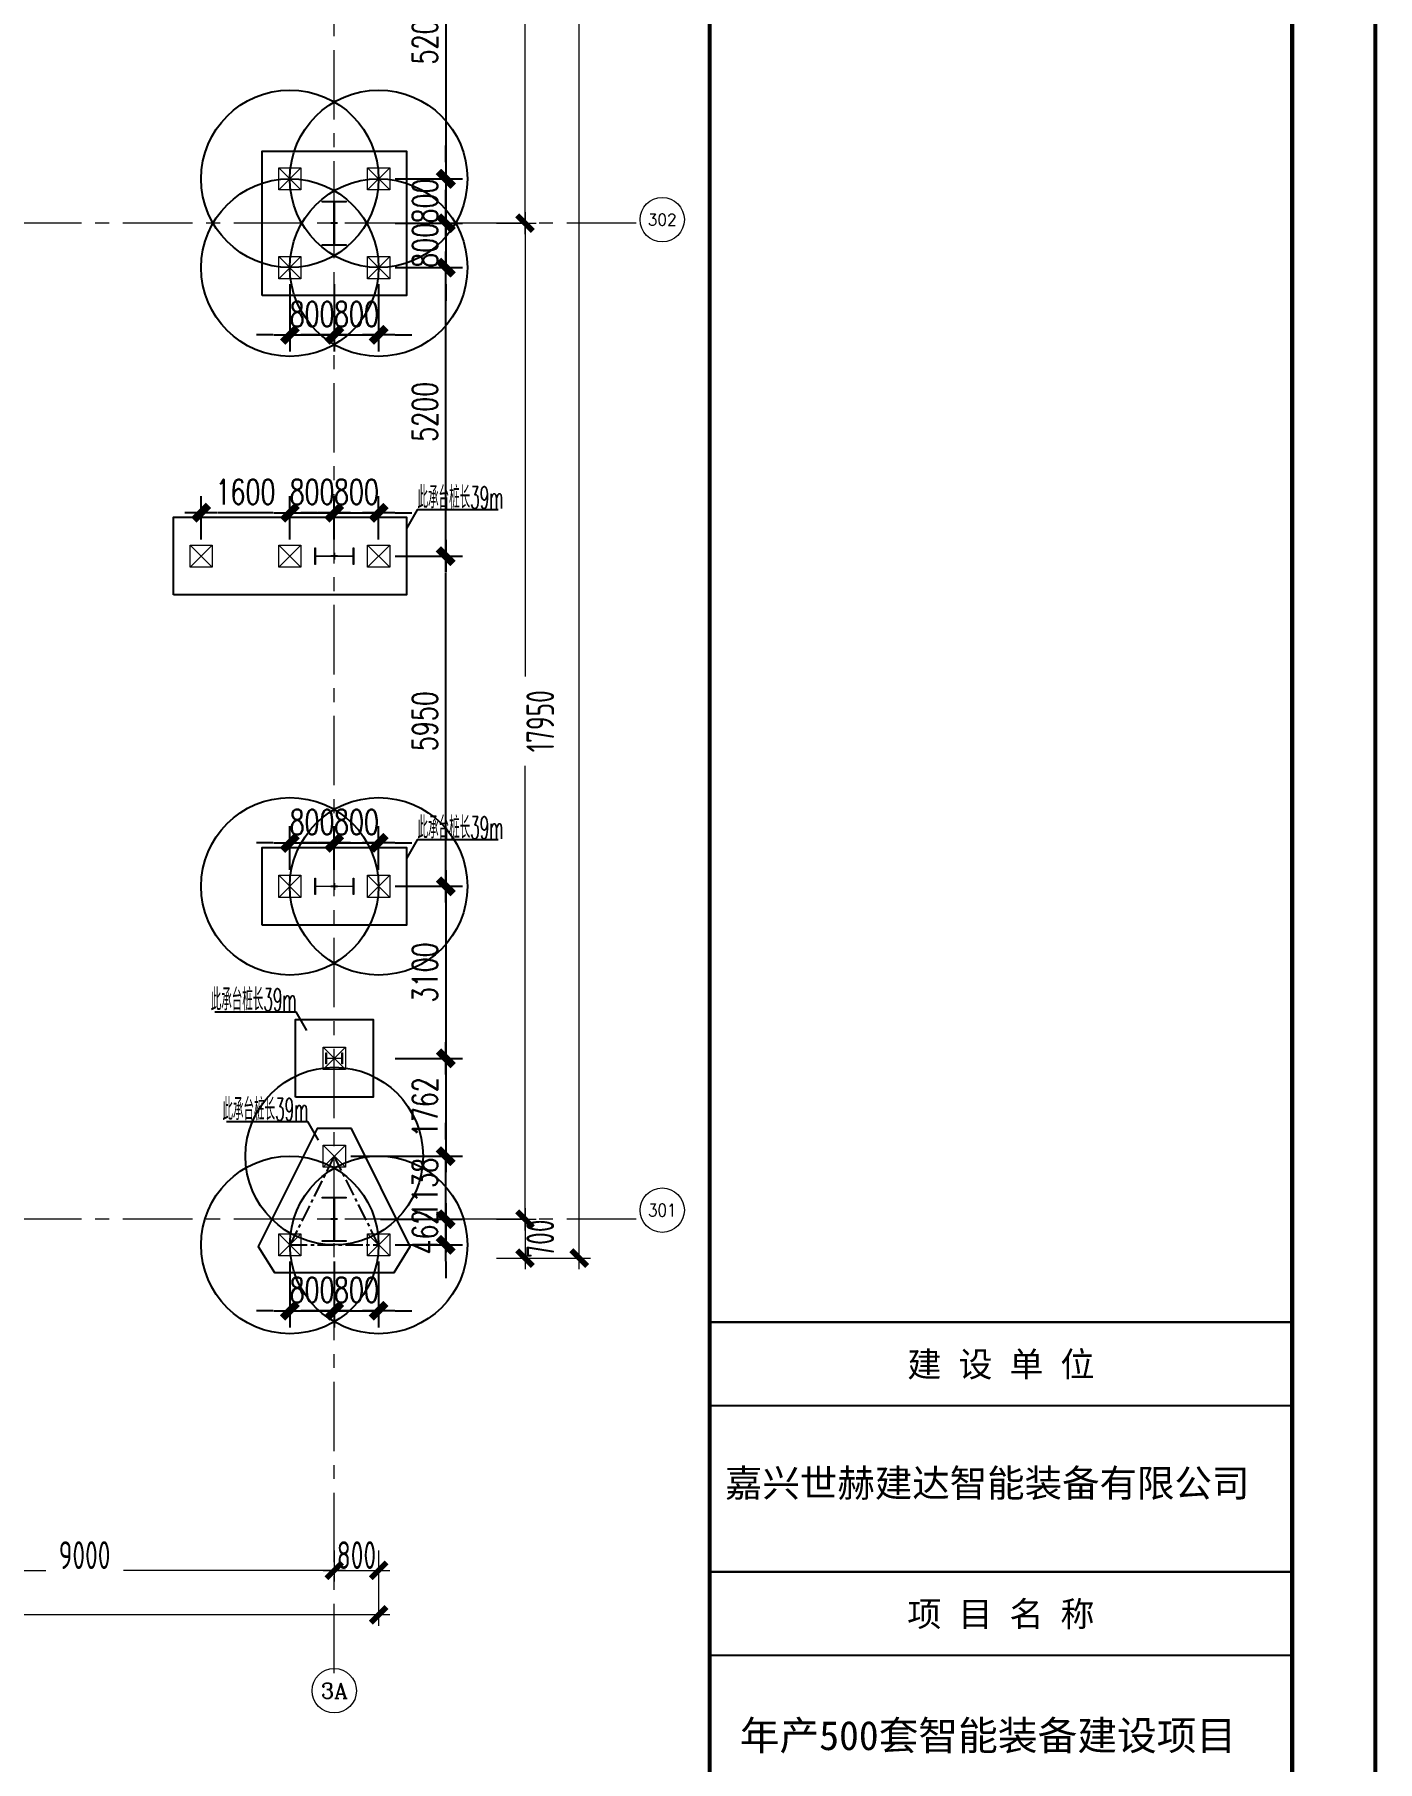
# Model space of a CAD drawing. Extents: x -1201378 to 2367219, y -619313 to 244905.
# Drawn here: x -689161 to -664954, y -265019 to -233898 of the extents above; entities that cross this region are included whole.
import ezdxf
from ezdxf.enums import TextEntityAlignment as Align

# ---------------------------------------------------------------- set-up
doc = ezdxf.new("R2010")
doc.units = 0
doc.header["$LTSCALE"] = 1000
doc.linetypes.add('CENTER', pattern=[2, 1.25, -0.25, 0.25, -0.25])
doc.layers.get('0').update_dxf_attribs({"linetype": 'CONTINUOUS'})
doc.layers.get('Defpoints').update_dxf_attribs({"linetype": 'CONTINUOUS'})
for name, color, linetype in [('0-cxFrame', 155, 'CONTINUOUS'), ('A-WINDOW', 140, 'CONTINUOUS'), ('S-BG', 131, 'CONTINUOUS'), ('S-DIMZ', 115, 'CONTINUOUS'), ('S-DOTE1', 140, 'CENTER'), ('S-HATCH1-W', 252, 'CONTINUOUS')]:
    doc.layers.add(name, color=color, linetype=linetype)
for name, color, linetype, lineweight in [('0-cxText', 131, 'CONTINUOUS', 25), ('S-axis', 111, 'CONTINUOUS', 0), ('S-col', 2, 'CONTINUOUS', 0), ('S-dote', 5, 'CENTER', 0), ('S-zhuang', 1, 'CONTINUOUS', 0)]:
    doc.layers.add(name, color=color, linetype=linetype, lineweight=lineweight)
doc.styles.add('_TCH_AXIS', font='COMPLEX', dxfattribs={"bigfont": 'GBCBIG'})
doc.styles.add('cx_biaoti', font='')
doc.styles.add('cx_tuming', font='simhei.ttf')
doc.styles.add('cx_tuqian1', font='')
doc.styles.add('SS1', font='tj-romans1.shx', dxfattribs={"width": 0.7, "bigfont": 'tj-hztxt1.shx'})
doc.styles.add('TSSD_Dimension', font='tssdeng.shx', dxfattribs={"width": 0.7, "bigfont": 'hztxt.shx'})
doc.styles.add('黑体', font='simhei.ttf', dxfattribs={"width": 0.8})
doc.styles.get('cx_biaoti').set_extended_font_data('SimSun')
doc.styles.get('cx_tuqian1').set_extended_font_data('SimSun')
doc.dimstyles.new('S-150-ARCHI', dxfattribs={"dimscale": 150, "dimtxt": 3, "dimasz": 2, "dimexe": 2, "dimexo": 2, "dimgap": 1, "dimtad": 1, "dimdec": 0, "dimzin": 0, "dimdsep": 46, "dimtxsty": 'SS1', "dimblk1": 'TT', "dimblk2": 'TT', "dimsah": 1, "dimcen": 1, "dimclrd": 256, "dimclre": 256, "dimclrt": 256, "dimadec": 0, "dimazin": 0, "dimtfac": 1, "dimtdec": 0, "dimtix": 1, "dimtmove": 2, "dimatfit": 0, "dimldrblk": 'TT', "dimfxl": 2, "dimtolj": 1, "dimtzin": 0, "dimarcsym": 0})
doc.dimstyles.new('TSSD_200_200', dxfattribs={"dimtxt": 500, "dimasz": 200, "dimexe": 200, "dimexo": 500, "dimgap": 200, "dimtad": 1, "dimdec": 0, "dimzin": 0, "dimdsep": 46, "dimtxsty": 'TSSD_Dimension', "dimblk": 'ARCHTICK', "dimcen": 0, "dimdle": 200, "dimclrt": 7, "dimadec": 0, "dimazin": 0, "dimtfac": 1, "dimtdec": 0, "dimtix": 1, "dimtmove": 2, "dimatfit": 3, "dimfxl": 1, "dimtolj": 1, "dimtzin": 0, "dimarcsym": 0})

# ---------------------------------------------------------------- blocks, each defined once
blk = doc.blocks.new('w42343243')
at = {"layer": 'S-col'}
blk.add_lwpolyline([(-165069, 621020), (-164639, 621020), (-164639, 621002), (-164848, 621002), (-164848, 620238), (-164639, 620238), (-164639, 620220), (-165069, 620220), (-165069, 620238), (-164860, 620238), (-164860, 621002), (-165069, 621002)], close=True, dxfattribs=at)
blk = doc.blocks.new('42343')
at = {"layer": 'A-WINDOW'}
for p in [(36000, -53750), (36000, -71700)]:
    blk.add_blockref('w42343243', p, dxfattribs=at)
blk = doc.blocks.new('_ArchTick')
at = {"color": 0, "linetype": 'ByBlock', "const_width": 0.5}
blk.add_lwpolyline([(-0.71, -0.71), (0.71, 0.71)], dxfattribs=at)
blk = doc.blocks.new('*D507')
at = {"layer": 'Defpoints', "color": 0, "transparency": 16777216}
for p in [(-92758, -360718), (-83758, -360718), (-83758, -361576)]:
    blk.add_point(p, dxfattribs=at)
at = {"layer": 'S-axis', "color": 0, "lineweight": -2, "transparency": 16777216}
for p, q in [((-92758, -361218), (-92758, -361776)), ((-83758, -361218), (-83758, -361776)), ((-92958, -361576), (-88957, -361576)), ((-83558, -361576), (-87560, -361576))]:
    blk.add_line(p, q, dxfattribs=at)
at = {"layer": 'S-axis', "color": 0, "lineweight": -2, "transparency": 16777216, "xscale": 200, "yscale": 200, "zscale": 200, "rotation": 180}
blk.add_blockref('_ArchTick', (-92758, -361576), dxfattribs=at)
at = {"layer": 'S-axis', "color": 0, "lineweight": -2, "transparency": 16777216, "xscale": 200, "yscale": 200, "zscale": 200}
blk.add_blockref('_ArchTick', (-83758, -361576), dxfattribs=at)
at = {"layer": 'S-axis', "color": 7, "transparency": 16777216, "insert": (-88258, -361301), "char_height": 500, "attachment_point": 5, "style": 'TSSD_Dimension'}
blk.add_mtext('\\A1;9000', dxfattribs=at)
blk = doc.blocks.new('*D508')
at = {"layer": 'Defpoints', "color": 0, "transparency": 16777216}
for p in [(-83758, -360718), (-82958, -360718), (-82958, -361576)]:
    blk.add_point(p, dxfattribs=at)
at = {"layer": 'S-axis', "color": 0, "lineweight": -2, "transparency": 16777216}
for p, q in [((-83758, -361218), (-83758, -361776)), ((-82958, -361218), (-82958, -361776)), ((-83958, -361576), (-82758, -361576))]:
    blk.add_line(p, q, dxfattribs=at)
at = {"layer": 'S-axis', "color": 0, "lineweight": -2, "transparency": 16777216, "xscale": 200, "yscale": 200, "zscale": 200, "rotation": 180}
blk.add_blockref('_ArchTick', (-83758, -361576), dxfattribs=at)
at = {"layer": 'S-axis', "color": 0, "lineweight": -2, "transparency": 16777216, "xscale": 200, "yscale": 200, "zscale": 200}
blk.add_blockref('_ArchTick', (-82958, -361576), dxfattribs=at)
at = {"layer": 'S-axis', "color": 7, "transparency": 16777216, "insert": (-83358, -361301), "char_height": 500, "attachment_point": 5, "style": 'TSSD_Dimension'}
blk.add_mtext('\\A1;800', dxfattribs=at)
blk = doc.blocks.new('*D512')
at = {"layer": 'Defpoints', "color": 0, "transparency": 16777216}
for p in [(-81336, -319348), (-81336, -337298), (-80320, -337298)]:
    blk.add_point(p, dxfattribs=at)
at = {"layer": 'S-axis', "color": 0, "lineweight": -2, "transparency": 16777216}
for p, q in [((-80320, -319148), (-80320, -327517)), ((-80836, -319348), (-80120, -319348)), ((-80320, -337498), (-80320, -329129)), ((-80836, -337298), (-80120, -337298))]:
    blk.add_line(p, q, dxfattribs=at)
at = {"layer": 'S-axis', "color": 0, "lineweight": -2, "transparency": 16777216, "xscale": 200, "yscale": 200, "zscale": 200}
for p, rotation in [((-80320, -319348), 90), ((-80320, -337298), 270)]:
    blk.add_blockref('_ArchTick', p, dxfattribs=dict(at, rotation=rotation))
at = {"layer": 'S-axis', "color": 7, "transparency": 16777216, "insert": (-80045, -328323), "char_height": 500, "attachment_point": 5, "rotation": 90, "style": 'TSSD_Dimension'}
blk.add_mtext('\\A1;17950', dxfattribs=at)
blk = doc.blocks.new('*D513')
at = {"layer": 'Defpoints', "color": 0, "transparency": 16777216}
for p in [(-81336, -337298), (-81336, -355248), (-80320, -355248)]:
    blk.add_point(p, dxfattribs=at)
at = {"layer": 'S-axis', "color": 0, "lineweight": -2, "transparency": 16777216}
for p, q in [((-80836, -337298), (-80120, -337298)), ((-80320, -337098), (-80320, -345467)), ((-80320, -355448), (-80320, -347079)), ((-80836, -355248), (-80120, -355248))]:
    blk.add_line(p, q, dxfattribs=at)
at = {"layer": 'S-axis', "color": 0, "lineweight": -2, "transparency": 16777216, "xscale": 200, "yscale": 200, "zscale": 200}
for p, rotation in [((-80320, -337298), 90), ((-80320, -355248), 270)]:
    blk.add_blockref('_ArchTick', p, dxfattribs=dict(at, rotation=rotation))
at = {"layer": 'S-axis', "color": 7, "transparency": 16777216, "insert": (-80045, -346273), "char_height": 500, "attachment_point": 5, "rotation": 90, "style": 'TSSD_Dimension'}
blk.add_mtext('\\A1;17950', dxfattribs=at)
blk = doc.blocks.new('*D514')
at = {"layer": 'Defpoints', "color": 0, "transparency": 16777216}
for p in [(-81336, -355248), (-81336, -355948), (-80320, -355948)]:
    blk.add_point(p, dxfattribs=at)
at = {"layer": 'S-axis', "color": 0, "lineweight": -2, "transparency": 16777216}
for p, q in [((-80320, -355048), (-80320, -356148)), ((-80836, -355248), (-80120, -355248)), ((-80836, -355948), (-80120, -355948))]:
    blk.add_line(p, q, dxfattribs=at)
at = {"layer": 'S-axis', "color": 0, "lineweight": -2, "transparency": 16777216, "xscale": 200, "yscale": 200, "zscale": 200}
for p, rotation in [((-80320, -355248), 90), ((-80320, -355948), 270)]:
    blk.add_blockref('_ArchTick', p, dxfattribs=dict(at, rotation=rotation))
at = {"layer": 'S-axis', "color": 7, "transparency": 16777216, "insert": (-80045, -355598), "char_height": 500, "attachment_point": 5, "rotation": 90, "style": 'TSSD_Dimension'}
blk.add_mtext('\\A1;700', dxfattribs=at)
blk = doc.blocks.new('*D457')
at = {"layer": 'Defpoints', "color": 0, "transparency": 16777216}
for p in [(-81236, -282748), (-81236, -355948), (-79341, -355948)]:
    blk.add_point(p, dxfattribs=at)
at = {"layer": 'S-axis', "color": 0, "lineweight": -2, "transparency": 16777216}
for p, q in [((-79341, -282548), (-79341, -318516)), ((-80736, -282748), (-79141, -282748)), ((-79341, -356148), (-79341, -320181)), ((-80736, -355948), (-79141, -355948))]:
    blk.add_line(p, q, dxfattribs=at)
at = {"layer": 'S-axis', "color": 0, "lineweight": -2, "transparency": 16777216, "xscale": 200, "yscale": 200, "zscale": 200}
for p, rotation in [((-79341, -282748), 90), ((-79341, -355948), 270)]:
    blk.add_blockref('_ArchTick', p, dxfattribs=dict(at, rotation=rotation))
at = {"layer": 'S-axis', "color": 7, "transparency": 16777216, "insert": (-79066, -319348), "char_height": 500, "attachment_point": 5, "rotation": 90, "style": 'TSSD_Dimension'}
blk.add_mtext('\\A1;73200', dxfattribs=at)
blk = doc.blocks.new('*D458')
at = {"layer": 'Defpoints', "color": 0, "transparency": 16777216}
for p in [(-268658, -360818), (-82958, -360818), (-82958, -362376)]:
    blk.add_point(p, dxfattribs=at)
at = {"layer": 'S-axis', "color": 0, "lineweight": -2, "transparency": 16777216}
for p, q in [((-268658, -361318), (-268658, -362576)), ((-82958, -361318), (-82958, -362576)), ((-268858, -362376), (-176749, -362376)), ((-82758, -362376), (-174868, -362376))]:
    blk.add_line(p, q, dxfattribs=at)
at = {"layer": 'S-axis', "color": 0, "lineweight": -2, "transparency": 16777216, "xscale": 200, "yscale": 200, "zscale": 200, "rotation": 180}
blk.add_blockref('_ArchTick', (-268658, -362376), dxfattribs=at)
at = {"layer": 'S-axis', "color": 0, "lineweight": -2, "transparency": 16777216, "xscale": 200, "yscale": 200, "zscale": 200}
blk.add_blockref('_ArchTick', (-82958, -362376), dxfattribs=at)
at = {"layer": 'S-axis', "color": 7, "transparency": 16777216, "insert": (-175808, -362101), "char_height": 500, "attachment_point": 5, "style": 'TSSD_Dimension'}
blk.add_mtext('\\A1;185700', dxfattribs=at)
blk = doc.blocks.new('zjcx_lan_xiangmu(Dragon)')
for p, q in [((-7000, 9000), (0, 9000)), ((-7000, 6000), (0, 6000)), ((-7000, 3000), (0, 3000)), ((-5000, 1000), (-5000, 0))]:
    blk.add_line(p, q)
at = {"const_width": 30}
for points in [[(-7000, 10000), (0, 10000)], [(-7000, 7000), (0, 7000)], [(-7000, 7000), (0, 7000)], [(-7000, 4000), (0, 4000)], [(-7000, 4000), (0, 4000)], [(-7000, 1000), (0, 1000)], [(-7000, 0), (0, 0)]]:
    blk.add_lwpolyline(points, dxfattribs=at)
blk.add_lwpolyline([(-7000, 10000), (0, 10000), (0, 0), (-7000, 0)], close=True)
at = {"style": 'cx_biaoti'}
for s, p in [('建 设 单 位', (-3500, 9500)), ('项 目 名 称', (-3500, 6500)), ('子 项 名 称', (-3500, 3500)), ('工程编号', (-6013, 500))]:
    blk.add_text(s, height=300, dxfattribs=at).set_placement(p, align=Align.MIDDLE)
blk = doc.blocks.new('T-项目(Dragon)')
blk.add_blockref('zjcx_lan_xiangmu(Dragon)', (0, 0))
at = {"color": 3, "style": 'cx_tuming'}
for s, height, p in [('嘉兴世赫建达智能装备有限公司', 330, (-6816, 7901)), ('年产500套智能装备建设项目 ', 350, (-6638, 4859))]:
    blk.add_text(s, height=height, dxfattribs=at).set_placement(p)
blk = doc.blocks.new('zjcx_T0(Dragon)')
at = {"layer": '0-cxFrame', "const_width": 50}
blk.add_lwpolyline([(0, 82100), (-7000, 82100), (-7000, 0), (0, 0)], close=True, dxfattribs=at)
at = {"layer": '0-cxFrame'}
blk.add_blockref('T-项目(Dragon)', (0, 15000), dxfattribs=at)
blk = doc.blocks.new('TK22.A0 L(Dragon)')
at = {"layer": '0-cxFrame', "color": 7, "const_width": 0.5}
blk.add_lwpolyline([(0, 0), (-1486, 0), (-1486, 841), (0, 841)], close=True, dxfattribs=at)
at = {"layer": '0-cxFrame', "const_width": 0.5}
for points in [[(-80, 10), (-1466, 10), (-1466, 831), (-80, 831)], [(-10, 10), (-80, 10), (-80, 831), (-10, 831)]]:
    blk.add_lwpolyline(points, close=True, dxfattribs=at)
at = {"layer": '0-cxFrame', "xscale": 0.009999999999999998, "yscale": 0.009999999999999998, "zscale": 0.009999999999999998}
blk.add_blockref('zjcx_T0(Dragon)', (-10, 10), dxfattribs=at)
at = {"style": '黑体', "flags": 4}
blk.add_attdef('图幅', text='', height=3.3, dxfattribs=at).set_placement((-40, 3), align=Align.RIGHT)
at = {"layer": '0-cxText', "flags": 4}
for tag, height, style, p in [('建设单位', 3.5, 'cx_tuming', (-45, 240)), ('项目名称', 3.5, 'cx_tuming', (-45, 210)), ('子项名称', 3.5, 'cx_tuming', (-45, 180)), ('工程编号', 3.3, 'cx_tuqian1', (-35, 165)), ('图名1', 3.5, 'cx_tuming', (-45, 87)), ('图名2', 3.5, 'cx_tuming', (-45, 79)), ('图名3', 3.5, 'cx_tuming', (-45, 71)), ('出图日期', 3.3, 'cx_tuqian1', (-39, 60)), ('专业', 3.3, 'cx_tuqian1', (-55, 52)), ('图号', 3.3, 'cx_tuqian1', (-55, 44)), ('版次', 3.3, 'cx_tuqian1', (-20, 44))]:
    blk.add_attdef(tag, text='', height=height, dxfattribs=dict(at, style=style)).set_placement(p, align=Align.MIDDLE)
at = {"layer": 'Defpoints', "color": 6, "flags": 4}
for tag, height, style, p in [('tufu', 3.3, '黑体', (-12, 12)), ('dwfname', 4, 'cx_tuqian1', (-80, 3))]:
    blk.add_attdef(tag, text='', height=height, dxfattribs=dict(at, style=style)).set_placement(p, align=Align.RIGHT)
blk = doc.blocks.new('nt66')
at = {"layer": 'S-col'}
blk.add_lwpolyline([(-195790, 766820), (-195490, 766820), (-195490, 766808), (-195636, 766808), (-195636, 766132), (-195490, 766132), (-195490, 766120), (-195790, 766120), (-195790, 766132), (-195644, 766132), (-195644, 766808), (-195790, 766808)], close=True, dxfattribs=at)
blk = doc.blocks.new('S-ZHUANG-400')
at = {"layer": 'S-zhuang'}
for p, q in [((200, -200), (-200, 200)), ((-200, -200), (200, 200))]:
    blk.add_line(p, q, dxfattribs=at)
blk.add_lwpolyline([(-200, 200), (200, 200), (200, -200), (-200, -200)], close=True, dxfattribs=at)
blk = doc.blocks.new('CT4')
at = {"layer": 'Defpoints'}
for centre in [(-100831, -168442), (-99231, -168442), (-100831, -170042), (-99231, -170042)]:
    blk.add_circle(centre, 1600, dxfattribs=at)
at = {"layer": 'S-DOTE1', "ltscale": 0.25}
for p, q in [((-99971, -169242), (-100091, -169242)), ((-100031, -169182), (-100031, -169302))]:
    blk.add_line(p, q, dxfattribs=at)
at = {"layer": 'S-HATCH1-W'}
blk.add_lwpolyline([(-101331, -170542), (-101331, -167942), (-98731, -167942), (-98731, -170542)], close=True, dxfattribs=at)
at = {"layer": 'S-zhuang', "rotation": 90.00000000000001}
for p in [(-100831, -168442), (-99231, -168442), (-100831, -170042), (-99231, -170042)]:
    blk.add_blockref('S-ZHUANG-400', p, dxfattribs=at)
blk = doc.blocks.new('CT3')
at = {"layer": 'Defpoints'}
for centre in [(-101758, -256416), (-102558, -258016), (-100958, -258016)]:
    blk.add_circle(centre, 1600, dxfattribs=at)
at = {"layer": 'S-DOTE1', "ltscale": 0.25}
for p, q in [((-101698, -257554), (-101818, -257554)), ((-101758, -257494), (-101758, -257614))]:
    blk.add_line(p, q, dxfattribs=at)
at = {"layer": 'S-DOTE1', "linetype": 'CENTER', "ltscale": 0.25}
blk.add_lwpolyline([(-100958, -258016), (-101758, -256416), (-102558, -258016)], close=True, dxfattribs=at)
at = {"layer": 'S-HATCH1-W'}
blk.add_lwpolyline([(-101449, -255916), (-102067, -255916), (-103130, -258042), (-102837, -258516), (-100680, -258516), (-100387, -258042)], close=True, dxfattribs=at)
at = {"layer": 'S-zhuang', "rotation": 90.00000000000001}
for p in [(-101758, -256416), (-102558, -258016), (-100958, -258016)]:
    blk.add_blockref('S-ZHUANG-400', p, dxfattribs=at)
blk = doc.blocks.new('CT2')
at = {"layer": 'Defpoints'}
for centre in [(-193625, -186366), (-193625, -187966)]:
    blk.add_circle(centre, 1600, dxfattribs=at)
at = {"layer": 'S-DOTE1', "ltscale": 0.25}
for p, q in [((-193565, -187166), (-193685, -187166)), ((-193625, -187226), (-193625, -187106))]:
    blk.add_line(p, q, dxfattribs=at)
at = {"layer": 'S-HATCH1-W'}
blk.add_lwpolyline([(-194325, -185866), (-192925, -185866), (-192925, -188466), (-194325, -188466)], close=True, dxfattribs=at)
at = {"layer": 'S-zhuang'}
for p in [(-193625, -186366), (-193625, -187966)]:
    blk.add_blockref('S-ZHUANG-400', p, dxfattribs=at)
blk = doc.blocks.new('TT')
blk.add_line((-0.97, 0), (0.97, 0))
at = {"const_width": 0.45}
blk.add_lwpolyline([(-0.44, -0.44), (0.44, 0.44)], dxfattribs=at)
blk = doc.blocks.new('*D800')
at = {"layer": 'Defpoints', "color": 0, "transparency": 16777216}
for p in [(-684558, -238098), (-683758, -238098), (-683758, -239311)]:
    blk.add_point(p, dxfattribs=at)
at = {"layer": 'S-DIMZ', "lineweight": -2, "transparency": 16777216}
for p, q in [((-684558, -238398), (-684558, -239611)), ((-683758, -238398), (-683758, -239611)), ((-684858, -239311), (-685158, -239311)), ((-684558, -239311), (-683758, -239311)), ((-683458, -239311), (-683158, -239311))]:
    blk.add_line(p, q, dxfattribs=at)
at = {"layer": 'S-DIMZ', "lineweight": -2, "transparency": 16777216, "xscale": 300, "yscale": 300, "zscale": 300}
blk.add_blockref('TT', (-684558, -239311), dxfattribs=at)
at = {"layer": 'S-DIMZ', "lineweight": -2, "transparency": 16777216, "xscale": 300, "yscale": 300, "zscale": 300, "rotation": 180}
blk.add_blockref('TT', (-683758, -239311), dxfattribs=at)
at = {"layer": 'S-DIMZ', "transparency": 16777216, "insert": (-684158, -238936), "char_height": 450, "attachment_point": 5, "style": 'SS1'}
blk.add_mtext('\\A1;800', dxfattribs=at)
blk = doc.blocks.new('*D801')
at = {"layer": 'Defpoints', "color": 0, "transparency": 16777216}
for p in [(-683758, -238098), (-682958, -238098), (-682958, -239311)]:
    blk.add_point(p, dxfattribs=at)
at = {"layer": 'S-DIMZ', "lineweight": -2, "transparency": 16777216}
for p, q in [((-683758, -238398), (-683758, -239611)), ((-682958, -238398), (-682958, -239611)), ((-684058, -239311), (-684358, -239311)), ((-683758, -239311), (-682958, -239311)), ((-682658, -239311), (-682358, -239311))]:
    blk.add_line(p, q, dxfattribs=at)
at = {"layer": 'S-DIMZ', "lineweight": -2, "transparency": 16777216, "xscale": 300, "yscale": 300, "zscale": 300}
blk.add_blockref('TT', (-683758, -239311), dxfattribs=at)
at = {"layer": 'S-DIMZ', "lineweight": -2, "transparency": 16777216, "xscale": 300, "yscale": 300, "zscale": 300, "rotation": 180}
blk.add_blockref('TT', (-682958, -239311), dxfattribs=at)
at = {"layer": 'S-DIMZ', "transparency": 16777216, "insert": (-683358, -238936), "char_height": 450, "attachment_point": 5, "style": 'SS1'}
blk.add_mtext('\\A1;800', dxfattribs=at)
blk = doc.blocks.new('*D802')
at = {"layer": 'Defpoints', "color": 0, "transparency": 16777216}
for p in [(-682958, -236498), (-682958, -237298), (-681746, -237298)]:
    blk.add_point(p, dxfattribs=at)
at = {"layer": 'S-DIMZ', "lineweight": -2, "transparency": 16777216}
for p, q in [((-681746, -236198), (-681746, -235898)), ((-682658, -236498), (-681446, -236498)), ((-681746, -236498), (-681746, -237298)), ((-682658, -237298), (-681446, -237298)), ((-681746, -237598), (-681746, -237898))]:
    blk.add_line(p, q, dxfattribs=at)
at = {"layer": 'S-DIMZ', "lineweight": -2, "transparency": 16777216, "xscale": 300, "yscale": 300, "zscale": 300}
for p, rotation in [((-681746, -236498), 270), ((-681746, -237298), 90)]:
    blk.add_blockref('TT', p, dxfattribs=dict(at, rotation=rotation))
at = {"layer": 'S-DIMZ', "transparency": 16777216, "insert": (-682121, -236898), "char_height": 450, "attachment_point": 5, "rotation": 90, "style": 'SS1'}
blk.add_mtext('\\A1;800', dxfattribs=at)
blk = doc.blocks.new('*D803')
at = {"layer": 'Defpoints', "color": 0, "transparency": 16777216}
for p in [(-682958, -237298), (-682958, -238098), (-681746, -238098)]:
    blk.add_point(p, dxfattribs=at)
at = {"layer": 'S-DIMZ', "lineweight": -2, "transparency": 16777216}
for p, q in [((-681746, -236998), (-681746, -236698)), ((-682658, -237298), (-681446, -237298)), ((-681746, -237298), (-681746, -238098)), ((-682658, -238098), (-681446, -238098)), ((-681746, -238398), (-681746, -238698))]:
    blk.add_line(p, q, dxfattribs=at)
at = {"layer": 'S-DIMZ', "lineweight": -2, "transparency": 16777216, "xscale": 300, "yscale": 300, "zscale": 300}
for p, rotation in [((-681746, -237298), 270), ((-681746, -238098), 90)]:
    blk.add_blockref('TT', p, dxfattribs=dict(at, rotation=rotation))
at = {"layer": 'S-DIMZ', "transparency": 16777216, "insert": (-682121, -237698), "char_height": 450, "attachment_point": 5, "rotation": 90, "style": 'SS1'}
blk.add_mtext('\\A1;800', dxfattribs=at)
blk = doc.blocks.new('*D794')
at = {"layer": 'Defpoints', "color": 0, "transparency": 16777216}
for p in [(-684558, -255710), (-683758, -255710), (-683758, -256896)]:
    blk.add_point(p, dxfattribs=at)
at = {"layer": 'S-DIMZ', "lineweight": -2, "transparency": 16777216}
for p, q in [((-684558, -256010), (-684558, -257196)), ((-683758, -256010), (-683758, -257196)), ((-684858, -256896), (-685158, -256896)), ((-684558, -256896), (-683758, -256896)), ((-683458, -256896), (-683158, -256896))]:
    blk.add_line(p, q, dxfattribs=at)
at = {"layer": 'S-DIMZ', "lineweight": -2, "transparency": 16777216, "xscale": 300, "yscale": 300, "zscale": 300}
blk.add_blockref('TT', (-684558, -256896), dxfattribs=at)
at = {"layer": 'S-DIMZ', "lineweight": -2, "transparency": 16777216, "xscale": 300, "yscale": 300, "zscale": 300, "rotation": 180}
blk.add_blockref('TT', (-683758, -256896), dxfattribs=at)
at = {"layer": 'S-DIMZ', "transparency": 16777216, "insert": (-684158, -256521), "char_height": 450, "attachment_point": 5, "style": 'SS1'}
blk.add_mtext('\\A1;800', dxfattribs=at)
blk = doc.blocks.new('*D795')
at = {"layer": 'Defpoints', "color": 0, "transparency": 16777216}
for p in [(-683758, -255710), (-682958, -255710), (-682958, -256896)]:
    blk.add_point(p, dxfattribs=at)
at = {"layer": 'S-DIMZ', "lineweight": -2, "transparency": 16777216}
for p, q in [((-683758, -256010), (-683758, -257196)), ((-682958, -256010), (-682958, -257196)), ((-684058, -256896), (-684358, -256896)), ((-683758, -256896), (-682958, -256896)), ((-682658, -256896), (-682358, -256896))]:
    blk.add_line(p, q, dxfattribs=at)
at = {"layer": 'S-DIMZ', "lineweight": -2, "transparency": 16777216, "xscale": 300, "yscale": 300, "zscale": 300}
blk.add_blockref('TT', (-683758, -256896), dxfattribs=at)
at = {"layer": 'S-DIMZ', "lineweight": -2, "transparency": 16777216, "xscale": 300, "yscale": 300, "zscale": 300, "rotation": 180}
blk.add_blockref('TT', (-682958, -256896), dxfattribs=at)
at = {"layer": 'S-DIMZ', "transparency": 16777216, "insert": (-683358, -256521), "char_height": 450, "attachment_point": 5, "style": 'SS1'}
blk.add_mtext('\\A1;800', dxfattribs=at)
blk = doc.blocks.new('*D868')
at = {"layer": 'Defpoints', "color": 0, "transparency": 16777216}
for p in [(-683758, -248466), (-684558, -249248), (-683758, -249248)]:
    blk.add_point(p, dxfattribs=at)
at = {"layer": 'S-DIMZ', "lineweight": -2, "transparency": 16777216}
for p, q in [((-684558, -248948), (-684558, -248166)), ((-683758, -248948), (-683758, -248166)), ((-684858, -248466), (-685158, -248466)), ((-684558, -248466), (-683758, -248466)), ((-683458, -248466), (-683158, -248466))]:
    blk.add_line(p, q, dxfattribs=at)
at = {"layer": 'S-DIMZ', "lineweight": -2, "transparency": 16777216, "xscale": 300, "yscale": 300, "zscale": 300}
blk.add_blockref('TT', (-684558, -248466), dxfattribs=at)
at = {"layer": 'S-DIMZ', "lineweight": -2, "transparency": 16777216, "xscale": 300, "yscale": 300, "zscale": 300, "rotation": 180}
blk.add_blockref('TT', (-683758, -248466), dxfattribs=at)
at = {"layer": 'S-DIMZ', "transparency": 16777216, "insert": (-684158, -248091), "char_height": 450, "attachment_point": 5, "style": 'SS1'}
blk.add_mtext('\\A1;800', dxfattribs=at)
blk = doc.blocks.new('*D869')
at = {"layer": 'Defpoints', "color": 0, "transparency": 16777216}
for p in [(-682958, -248466), (-683758, -249248), (-682958, -249248)]:
    blk.add_point(p, dxfattribs=at)
at = {"layer": 'S-DIMZ', "lineweight": -2, "transparency": 16777216}
for p, q in [((-683758, -248948), (-683758, -248166)), ((-682958, -248948), (-682958, -248166)), ((-684058, -248466), (-684358, -248466)), ((-683758, -248466), (-682958, -248466)), ((-682658, -248466), (-682358, -248466))]:
    blk.add_line(p, q, dxfattribs=at)
at = {"layer": 'S-DIMZ', "lineweight": -2, "transparency": 16777216, "xscale": 300, "yscale": 300, "zscale": 300}
blk.add_blockref('TT', (-683758, -248466), dxfattribs=at)
at = {"layer": 'S-DIMZ', "lineweight": -2, "transparency": 16777216, "xscale": 300, "yscale": 300, "zscale": 300, "rotation": 180}
blk.add_blockref('TT', (-682958, -248466), dxfattribs=at)
at = {"layer": 'S-DIMZ', "transparency": 16777216, "insert": (-683358, -248091), "char_height": 450, "attachment_point": 5, "style": 'SS1'}
blk.add_mtext('\\A1;800', dxfattribs=at)
blk = doc.blocks.new('*D870')
at = {"layer": 'Defpoints', "color": 0, "transparency": 16777216}
for p in [(-683758, -242516), (-684558, -243298), (-683758, -243298)]:
    blk.add_point(p, dxfattribs=at)
at = {"layer": 'S-DIMZ', "lineweight": -2, "transparency": 16777216}
for p, q in [((-684558, -242998), (-684558, -242216)), ((-683758, -242998), (-683758, -242216)), ((-684858, -242516), (-685158, -242516)), ((-684558, -242516), (-683758, -242516)), ((-683458, -242516), (-683158, -242516))]:
    blk.add_line(p, q, dxfattribs=at)
at = {"layer": 'S-DIMZ', "lineweight": -2, "transparency": 16777216, "xscale": 300, "yscale": 300, "zscale": 300}
blk.add_blockref('TT', (-684558, -242516), dxfattribs=at)
at = {"layer": 'S-DIMZ', "lineweight": -2, "transparency": 16777216, "xscale": 300, "yscale": 300, "zscale": 300, "rotation": 180}
blk.add_blockref('TT', (-683758, -242516), dxfattribs=at)
at = {"layer": 'S-DIMZ', "transparency": 16777216, "insert": (-684158, -242141), "char_height": 450, "attachment_point": 5, "style": 'SS1'}
blk.add_mtext('\\A1;800', dxfattribs=at)
blk = doc.blocks.new('*D871')
at = {"layer": 'Defpoints', "color": 0, "transparency": 16777216}
for p in [(-682958, -242516), (-683758, -243298), (-682958, -243298)]:
    blk.add_point(p, dxfattribs=at)
at = {"layer": 'S-DIMZ', "lineweight": -2, "transparency": 16777216}
for p, q in [((-683758, -242998), (-683758, -242216)), ((-682958, -242998), (-682958, -242216)), ((-684058, -242516), (-684358, -242516)), ((-683758, -242516), (-682958, -242516)), ((-682658, -242516), (-682358, -242516))]:
    blk.add_line(p, q, dxfattribs=at)
at = {"layer": 'S-DIMZ', "lineweight": -2, "transparency": 16777216, "xscale": 300, "yscale": 300, "zscale": 300}
blk.add_blockref('TT', (-683758, -242516), dxfattribs=at)
at = {"layer": 'S-DIMZ', "lineweight": -2, "transparency": 16777216, "xscale": 300, "yscale": 300, "zscale": 300, "rotation": 180}
blk.add_blockref('TT', (-682958, -242516), dxfattribs=at)
at = {"layer": 'S-DIMZ', "transparency": 16777216, "insert": (-683358, -242141), "char_height": 450, "attachment_point": 5, "style": 'SS1'}
blk.add_mtext('\\A1;800', dxfattribs=at)
blk = doc.blocks.new('*D880')
at = {"layer": 'Defpoints', "color": 0, "transparency": 16777216}
for p in [(-682958, -252348), (-682958, -254110), (-681749, -254110)]:
    blk.add_point(p, dxfattribs=at)
at = {"layer": 'S-DIMZ', "lineweight": -2, "transparency": 16777216}
for p, q in [((-682658, -252348), (-681449, -252348)), ((-681749, -252648), (-681749, -253810)), ((-682658, -254110), (-681449, -254110))]:
    blk.add_line(p, q, dxfattribs=at)
at = {"layer": 'S-DIMZ', "lineweight": -2, "transparency": 16777216, "xscale": 300, "yscale": 300, "zscale": 300}
for p, rotation in [((-681749, -252348), 90), ((-681749, -254110), 270)]:
    blk.add_blockref('TT', p, dxfattribs=dict(at, rotation=rotation))
at = {"layer": 'S-DIMZ', "transparency": 16777216, "insert": (-682124, -253229), "char_height": 450, "attachment_point": 5, "rotation": 90, "style": 'SS1'}
blk.add_mtext('\\A1;1762', dxfattribs=at)
blk = doc.blocks.new('*D881')
at = {"layer": 'Defpoints', "color": 0, "transparency": 16777216}
for p in [(-682958, -243298), (-681749, -243298), (-682958, -249248)]:
    blk.add_point(p, dxfattribs=at)
at = {"layer": 'S-DIMZ', "lineweight": -2, "transparency": 16777216}
for p, q in [((-682658, -243298), (-681449, -243298)), ((-681749, -248948), (-681749, -243598)), ((-682658, -249248), (-681449, -249248))]:
    blk.add_line(p, q, dxfattribs=at)
at = {"layer": 'S-DIMZ', "lineweight": -2, "transparency": 16777216, "xscale": 300, "yscale": 300, "zscale": 300}
for p, rotation in [((-681749, -243298), 90), ((-681749, -249248), 270)]:
    blk.add_blockref('TT', p, dxfattribs=dict(at, rotation=rotation))
at = {"layer": 'S-DIMZ', "transparency": 16777216, "insert": (-682124, -246273), "char_height": 450, "attachment_point": 5, "rotation": 90, "style": 'SS1'}
blk.add_mtext('\\A1;5950', dxfattribs=at)
blk = doc.blocks.new('*D882')
at = {"layer": 'Defpoints', "color": 0, "transparency": 16777216}
for p in [(-682958, -238098), (-681749, -238098), (-682958, -243298)]:
    blk.add_point(p, dxfattribs=at)
at = {"layer": 'S-DIMZ', "lineweight": -2, "transparency": 16777216}
for p, q in [((-682658, -238098), (-681449, -238098)), ((-681749, -242998), (-681749, -238398)), ((-682658, -243298), (-681449, -243298))]:
    blk.add_line(p, q, dxfattribs=at)
at = {"layer": 'S-DIMZ', "lineweight": -2, "transparency": 16777216, "xscale": 300, "yscale": 300, "zscale": 300}
for p, rotation in [((-681749, -238098), 90), ((-681749, -243298), 270)]:
    blk.add_blockref('TT', p, dxfattribs=dict(at, rotation=rotation))
at = {"layer": 'S-DIMZ', "transparency": 16777216, "insert": (-682124, -240698), "char_height": 450, "attachment_point": 5, "rotation": 90, "style": 'SS1'}
blk.add_mtext('\\A1;5200', dxfattribs=at)
blk = doc.blocks.new('*D883')
at = {"layer": 'Defpoints', "color": 0, "transparency": 16777216}
for p in [(-682958, -231298), (-682958, -236498), (-681749, -236498)]:
    blk.add_point(p, dxfattribs=at)
at = {"layer": 'S-DIMZ', "lineweight": -2, "transparency": 16777216}
for p, q in [((-682658, -231298), (-681449, -231298)), ((-681749, -231598), (-681749, -236198)), ((-682658, -236498), (-681449, -236498))]:
    blk.add_line(p, q, dxfattribs=at)
at = {"layer": 'S-DIMZ', "lineweight": -2, "transparency": 16777216, "xscale": 300, "yscale": 300, "zscale": 300}
for p, rotation in [((-681749, -231298), 90), ((-681749, -236498), 270)]:
    blk.add_blockref('TT', p, dxfattribs=dict(at, rotation=rotation))
at = {"layer": 'S-DIMZ', "transparency": 16777216, "insert": (-682124, -233898), "char_height": 450, "attachment_point": 5, "rotation": 90, "style": 'SS1'}
blk.add_mtext('\\A1;5200', dxfattribs=at)
blk = doc.blocks.new('CT1')
at = {"layer": 'S-HATCH1-W'}
blk.add_lwpolyline([(-91607, -249948), (-91607, -248548), (-90207, -248548), (-90207, -249948)], close=True, dxfattribs=at)
at = {"layer": 'S-zhuang', "rotation": 90.00000000000001}
blk.add_blockref('S-ZHUANG-400', (-90907, -249248), dxfattribs=at)
blk = doc.blocks.new('*D1137')
at = {"layer": 'Defpoints', "color": 0, "transparency": 16777216}
for p in [(-682958, -249248), (-682958, -252348), (-681749, -252348)]:
    blk.add_point(p, dxfattribs=at)
at = {"layer": 'S-DIMZ', "lineweight": -2, "transparency": 16777216}
for p, q in [((-682658, -249248), (-681449, -249248)), ((-681749, -249548), (-681749, -252048)), ((-682658, -252348), (-681449, -252348))]:
    blk.add_line(p, q, dxfattribs=at)
at = {"layer": 'S-DIMZ', "lineweight": -2, "transparency": 16777216, "xscale": 300, "yscale": 300, "zscale": 300}
for p, rotation in [((-681749, -249248), 90), ((-681749, -252348), 270)]:
    blk.add_blockref('TT', p, dxfattribs=dict(at, rotation=rotation))
at = {"layer": 'S-DIMZ', "transparency": 16777216, "insert": (-682124, -250798), "char_height": 450, "attachment_point": 5, "rotation": 90, "style": 'SS1'}
blk.add_mtext('\\A1;3100', dxfattribs=at)
blk = doc.blocks.new('*D1147')
at = {"layer": 'Defpoints', "color": 0, "transparency": 16777216}
for p in [(-686158, -242516), (-686158, -243298), (-684558, -243298)]:
    blk.add_point(p, dxfattribs=at)
at = {"layer": 'S-DIMZ', "lineweight": -2, "transparency": 16777216}
for p, q in [((-686158, -242998), (-686158, -242216)), ((-684558, -242998), (-684558, -242216)), ((-684858, -242516), (-685858, -242516))]:
    blk.add_line(p, q, dxfattribs=at)
at = {"layer": 'S-DIMZ', "lineweight": -2, "transparency": 16777216, "xscale": 300, "yscale": 300, "zscale": 300, "rotation": 180}
blk.add_blockref('TT', (-686158, -242516), dxfattribs=at)
at = {"layer": 'S-DIMZ', "lineweight": -2, "transparency": 16777216, "xscale": 300, "yscale": 300, "zscale": 300}
blk.add_blockref('TT', (-684558, -242516), dxfattribs=at)
at = {"layer": 'S-DIMZ', "transparency": 16777216, "insert": (-685358, -242141), "char_height": 450, "attachment_point": 5, "style": 'SS1'}
blk.add_mtext('\\A1;1600', dxfattribs=at)
blk = doc.blocks.new('CT3a')
at = {"layer": 'S-HATCH1-W'}
blk.add_lwpolyline([(-386658, -243998), (-386658, -242598), (-382458, -242598), (-382458, -243998)], close=True, dxfattribs=at)
at = {"layer": 'S-zhuang', "rotation": 90.00000000000001}
for p in [(-386158, -243298), (-384558, -243298), (-382958, -243298)]:
    blk.add_blockref('S-ZHUANG-400', p, dxfattribs=at)
blk = doc.blocks.new('*D1188')
at = {"layer": 'Defpoints', "color": 0, "transparency": 16777216}
for p in [(-683225, -255248), (-681749, -255248), (-682958, -255710)]:
    blk.add_point(p, dxfattribs=at)
at = {"layer": 'S-DIMZ', "lineweight": -2, "transparency": 16777216}
for p, q in [((-681749, -254948), (-681749, -254648)), ((-682925, -255248), (-681449, -255248)), ((-681749, -255710), (-681749, -255248)), ((-682658, -255710), (-681449, -255710)), ((-681749, -256010), (-681749, -256310))]:
    blk.add_line(p, q, dxfattribs=at)
at = {"layer": 'S-DIMZ', "lineweight": -2, "transparency": 16777216, "xscale": 300, "yscale": 300, "zscale": 300}
for p, rotation in [((-681749, -255248), 270), ((-681749, -255710), 90)]:
    blk.add_blockref('TT', p, dxfattribs=dict(at, rotation=rotation))
at = {"layer": 'S-DIMZ', "transparency": 16777216, "insert": (-682124, -255479), "char_height": 450, "attachment_point": 5, "rotation": 90, "style": 'SS1'}
blk.add_mtext('\\A1;462', dxfattribs=at)
blk = doc.blocks.new('*D1189')
at = {"layer": 'Defpoints', "color": 0, "transparency": 16777216}
for p in [(-683758, -254110), (-681749, -254110), (-683225, -255248)]:
    blk.add_point(p, dxfattribs=at)
at = {"layer": 'S-DIMZ', "lineweight": -2, "transparency": 16777216}
for p, q in [((-681749, -253810), (-681749, -253510)), ((-683458, -254110), (-681449, -254110)), ((-681749, -255248), (-681749, -254110)), ((-682925, -255248), (-681449, -255248)), ((-681749, -255548), (-681749, -255848))]:
    blk.add_line(p, q, dxfattribs=at)
at = {"layer": 'S-DIMZ', "lineweight": -2, "transparency": 16777216, "xscale": 300, "yscale": 300, "zscale": 300}
for p, rotation in [((-681749, -254110), 270), ((-681749, -255248), 90)]:
    blk.add_blockref('TT', p, dxfattribs=dict(at, rotation=rotation))
at = {"layer": 'S-DIMZ', "transparency": 16777216, "insert": (-682124, -254679), "char_height": 450, "attachment_point": 5, "rotation": 90, "style": 'SS1'}
blk.add_mtext('\\A1;1138', dxfattribs=at)
blk = doc.blocks.new('3#轴网')
at = {"layer": 'S-axis'}
for centre in [(-77846.7, -337233.9), (-77846.7, -355083.9), (-83758.5, -363744.2)]:
    blk.add_circle(centre, 400, dxfattribs=at)
at = {"layer": 'S-dote'}
for p, q in [((-83758.5, -363428.2), (-83758.5, -277944.2)), ((-78316.2, -337298.2), (-273210.6, -337298.2)), ((-78316.2, -355248.2), (-273210.6, -355248.2))]:
    blk.add_line(p, q, dxfattribs=at)
at = {"layer": 'S-axis', "style": '_TCH_AXIS'}
for s, height, p, p2 in [('302', 206.28, (-78107, -337337), (-77586.4, -337337)), ('301', 224.46, (-78103.2, -355196.1), (-77590.1, -355196.1)), ('3A', 276.42, (-84002, -363882.4), (-83515, -363882.4))]:
    blk.add_text(s, height=height, dxfattribs=at).set_placement(p, p2, align=Align.FIT)
at = {"layer": 'S-axis'}
for base, p1, p2, angle, picture, middle in [((-79340.7, -355948.2), (-81236.2, -282748.2), (-81236.2, -355948.2), 270, '*D457', (-79065.7, -319348.2)), ((-80320.4, -337298.2), (-81336.2, -319348.2), (-81336.2, -337298.2), 270, '*D512', (-80045.4, -328323.2)), ((-80320.4, -355248.2), (-81336.2, -337298.2), (-81336.2, -355248.2), 270, '*D513', (-80045.4, -346273.2)), ((-80320.4, -355948.2), (-81336.2, -355248.2), (-81336.2, -355948.2), 270, '*D514', (-80045.4, -355598.2)), ((-82958.5, -362376), (-268658.5, -360818), (-82958.5, -360818), 0, '*D458', (-175808.5, -362101)), ((-83758.5, -361576), (-92758.5, -360718), (-83758.5, -360718), 0, '*D507', (-88258.5, -361301)), ((-82958.5, -361576), (-83758.5, -360718), (-82958.5, -360718), 0, '*D508', (-83358.5, -361301))]:
    dim = blk.add_linear_dim(base=base, p1=p1, p2=p2, angle=angle, dimstyle='TSSD_200_200', dxfattribs=at)
    dim.commit()
    dim.dimension.update_dxf_attribs({"geometry": picture, "text_midpoint": middle, "dimtype": 161})

msp = doc.modelspace()

# ---------------------------------------------------------------- linework, layer by layer
at = {"layer": 'S-BG'}
for points in [[(-680803.7, -242461.3), (-682263.9, -242461.3), (-682458.3, -242798.2)], [(-680803.7, -248411.3), (-682263.9, -248411.3), (-682458.3, -248748.2)], [(-685913, -251511.3), (-684452.8, -251511.3), (-684258.5, -251848.2)], [(-685701.7, -253487.5), (-684241.5, -253487.5), (-684047.1, -253824.4)]]:
    msp.add_lwpolyline(points, dxfattribs=at)
at = {"layer": 'S-col'}
msp.add_lwpolyline([(-683908.5, -252448.2), (-683908.5, -252248.2), (-683896.5, -252248.2), (-683896.5, -252344.2), (-683620.5, -252344.2), (-683620.5, -252248.2), (-683608.5, -252248.2), (-683608.5, -252448.2), (-683620.5, -252448.2), (-683620.5, -252352.2), (-683896.5, -252352.2), (-683896.5, -252448.2)], close=True, dxfattribs=at)
at = {"layer": 'S-DOTE1', "ltscale": 0.25}
for p, q in [((-683698.3, -243298.2), (-683818.3, -243298.2)), ((-683758.3, -243238.2), (-683758.3, -243358.2))]:
    msp.add_line(p, q, dxfattribs=at)

# ---------------------------------------------------------------- block references
at = {"layer": '0-cxFrame', "xscale": 150, "yscale": 150, "zscale": 150}
msp.add_blockref('TK22.A0 L(Dragon)', (-664991.7, -296102.2), dxfattribs=at)
at = {"layer": 'S-axis'}
msp.add_blockref('3#轴网', (-600000, 100000), dxfattribs=at)
at = {"layer": 'S-col'}
msp.add_blockref('42343', (-554904.3, -804168.2), dxfattribs=at)
at = {"layer": 'S-col', "rotation": 90}
for p in [(82711.7, -47658.2), (82711.7, -53608.2)]:
    msp.add_blockref('nt66', p, dxfattribs=at)
at = {"layer": 'S-zhuang'}
for name, p in [('CT4', (-583727.3, -68056.2)), ('CT3a', (-300000, 0)), ('CT1', (-592851, -3100)), ('CT3', (-582000, 2306))]:
    msp.add_blockref(name, p, dxfattribs=at)
at = {"layer": 'S-zhuang', "rotation": 90}
msp.add_blockref('CT2', (-870924.5, -55623.4), dxfattribs=at)

# ---------------------------------------------------------------- texts
at = {"layer": 'S-BG', "style": 'SS1', "width": 0.5}
for p in [(-682257.6, -242240.9), (-682257.6, -248190.9), (-685985.7, -251290.9), (-685774.4, -253267.1)]:
    msp.add_text('此承台桩长39m', height=400, dxfattribs=at).set_placement(p, align=Align.MIDDLE_LEFT)

# ---------------------------------------------------------------- dimensions: what is measured, and where the dimension line sits
at = {"layer": 'S-DIMZ'}
for base, p1, p2, picture, middle in [((-681748.9, -236498.2), (-682958.3, -231298.2), (-682958.4, -236498.2), '*D883', (-682123.9, -233898.2)), ((-681748.9, -238098.2), (-682958.3, -243298.2), (-682958.4, -238098.2), '*D882', (-682123.9, -240698.2)), ((-681748.9, -243298.2), (-682958.3, -249248.2), (-682958.3, -243298.2), '*D881', (-682123.9, -246273.2)), ((-681748.9, -252348.2), (-682958.3, -249248.2), (-682958.3, -252348.2), '*D1137', (-682123.9, -250798.2)), ((-681748.9, -254110.1), (-682958.3, -252348.2), (-682958.3, -254110.1), '*D880', (-682123.9, -253229.1)), ((-681748.9, -254110.1), (-683225.1, -255248.2), (-683758.5, -254110.1), '*D1189', (-682123.9, -254679.1)), ((-681748.9, -255248.2), (-682958.5, -255710.1), (-683225.1, -255248.2), '*D1188', (-682123.9, -255479.1))]:
    dim = msp.add_linear_dim(base=base, p1=p1, p2=p2, angle=90, dimstyle='S-150-ARCHI', dxfattribs=at)
    dim.commit()
    dim.dimension.update_dxf_attribs({"geometry": picture, "text_midpoint": middle})
for base, p1, p2, picture, middle in [((-681746, -237298.1), (-682958.4, -236498.2), (-682958.4, -237298.1), '*D802', (-682121, -236898.2)), ((-681746, -238098.2), (-682958.4, -237298.1), (-682958.4, -238098.2), '*D803', (-682121, -237698.2))]:
    dim = msp.add_linear_dim(base=base, p1=p1, p2=p2, angle=270, dimstyle='S-150-ARCHI', override={"dimexo": 2}, dxfattribs=at)
    dim.commit()
    dim.dimension.update_dxf_attribs({"geometry": picture, "text_midpoint": middle})
for base, p1, p2, picture, middle in [((-683758.5, -239310.6), (-684558.4, -238098.2), (-683758.5, -238098.2), '*D800', (-684158.4, -238935.6)), ((-682958.4, -239310.6), (-683758.5, -238098.2), (-682958.4, -238098.2), '*D801', (-683358.4, -238935.6))]:
    dim = msp.add_linear_dim(base=base, p1=p1, p2=p2, dimstyle='S-150-ARCHI', override={"dimexo": 2}, dxfattribs=at)
    dim.commit()
    dim.dimension.update_dxf_attribs({"geometry": picture, "text_midpoint": middle})
for base, p1, p2, picture, middle in [((-686158.3, -242516.3), (-684558.3, -243298.2), (-686158.3, -243298.2), '*D1147', (-685358.3, -242141.3)), ((-683758.3, -242516.3), (-684558.3, -243298.2), (-683758.3, -243298.2), '*D870', (-684158.3, -242141.3)), ((-682958.3, -242516.3), (-683758.3, -243298.2), (-682958.3, -243298.2), '*D871', (-683358.3, -242141.3)), ((-683758.3, -248466.3), (-684558.3, -249248.2), (-683758.3, -249248.2), '*D868', (-684158.3, -248091.3)), ((-682958.3, -248466.3), (-683758.3, -249248.2), (-682958.3, -249248.2), '*D869', (-683358.3, -248091.3)), ((-683758.5, -256896.3), (-684558.5, -255710.1), (-683758.5, -255710.1), '*D794', (-684158.5, -256521.3)), ((-682958.5, -256896.3), (-683758.5, -255710.1), (-682958.5, -255710.1), '*D795', (-683358.5, -256521.3))]:
    dim = msp.add_linear_dim(base=base, p1=p1, p2=p2, dimstyle='S-150-ARCHI', dxfattribs=at)
    dim.commit()
    dim.dimension.update_dxf_attribs({"geometry": picture, "text_midpoint": middle})

doc.saveas('drawing.dxf')
